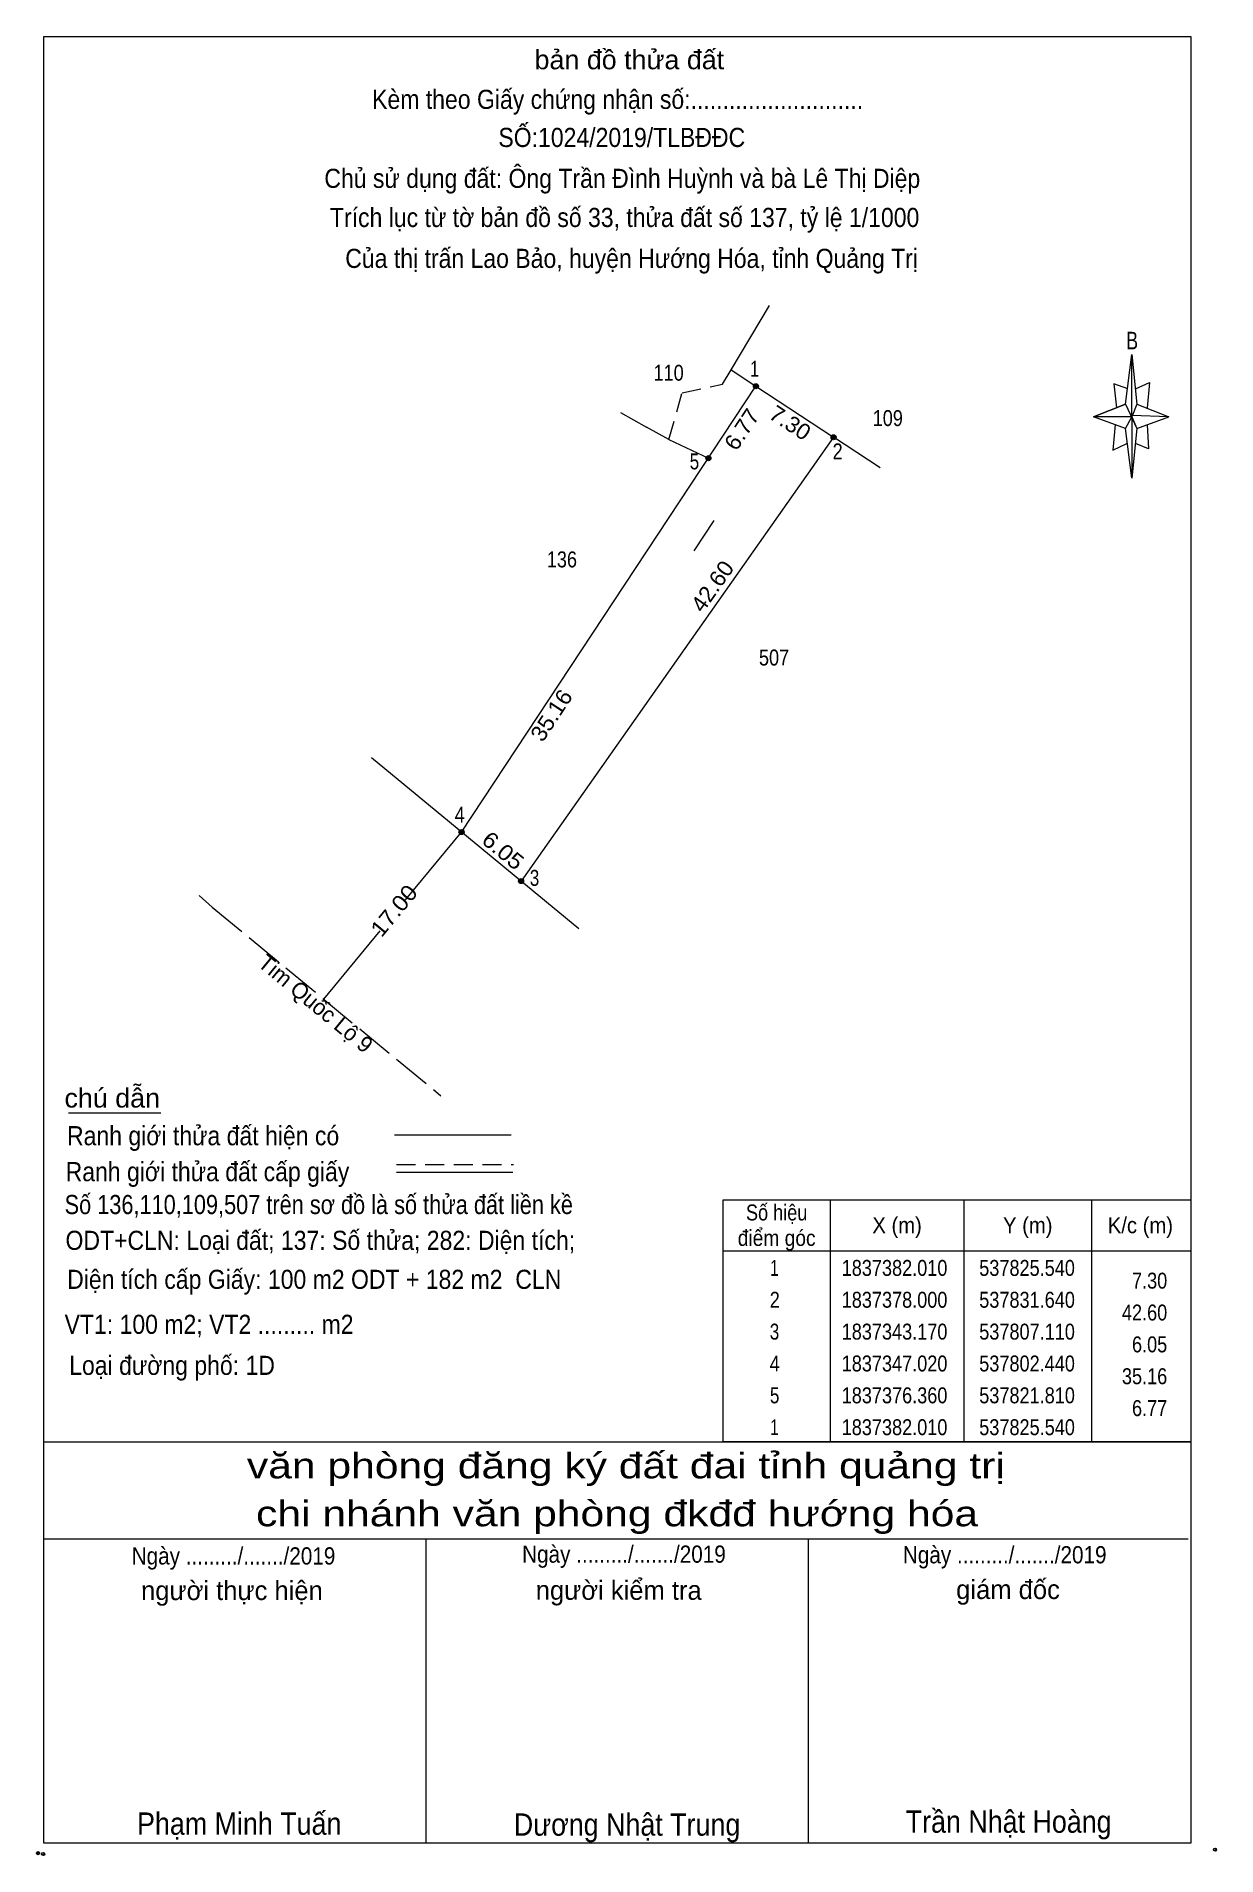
# Model space of a CAD drawing. Header units: metres. Extents: x 537510 to 537837, y 1837295 to 1837438.
# Drawn here: x 537510.2 to 537602.8, y 1837294.8 to 1837437.6 of the extents above.
import ezdxf
from ezdxf.enums import TextEntityAlignment as Align

# ---------------------------------------------------------------- set-up
doc = ezdxf.new("R2010")
doc.units = ezdxf.units.M
doc.header["$LTSCALE"] = 0.5
doc.header["$PDMODE"] = 32
doc.header["$PDSIZE"] = 0.25
doc.linetypes.add('LONG_DASHED', pattern=[7.5, 6, -1.5])
doc.linetypes.add('MEDIUM_DASHED', pattern=[4.5, 3, -1.5])
for name, color, linetype, lineweight in [('10', 7, 'Continuous', 13), ('17', 7, 'Continuous', 13), ('2', 7, 'Continuous', 13), ('5', 7, 'Continuous', 13), ('50', 7, 'Continuous', 13), ('6', 7, 'Continuous', 13), ('63', 7, 'Continuous', 13)]:
    doc.layers.add(name, color=color, linetype=linetype, lineweight=lineweight)

msp = doc.modelspace()

# ---------------------------------------------------------------- hatches: boundary and pattern name
at = {"layer": '63'}
for points in [[(537566.82, 1837410.16, 1), (537566.42, 1837410.16, 1)], [(537572.92, 1837406.15, 1), (537572.52, 1837406.15, 1)], [(537563.09, 1837404.51, 1), (537562.69, 1837404.51, 1)], [(537543.72, 1837375.17, 1), (537543.32, 1837375.17, 1)], [(537548.39, 1837371.32, 1), (537547.99, 1837371.32, 1)]]:
    msp.add_hatch(color=256, dxfattribs=at).paths.add_polyline_path(points)

# ---------------------------------------------------------------- linework, layer by layer
at = {"layer": '10'}
for p, q in [((537564.67, 1837411.44), (537567.7, 1837416.48)), ((537556, 1837408.09), (537558.04, 1837406.95)), ((537559.79, 1837405.97), (537558.04, 1837406.95)), ((537559.79, 1837405.97), (537562.89, 1837404.51))]:
    msp.add_line(p, q, dxfattribs=at)
at = {"layer": '10', "linetype": 'MEDIUM_DASHED'}
msp.add_lwpolyline([(537559.79, 1837405.97), (537560.83, 1837409.63), (537563.99, 1837410.32), (537564.67, 1837411.44)], dxfattribs=at)
at = {"layer": '17'}
msp.add_line((537512.67, 1837353.14), (537519.91, 1837353.14), dxfattribs=at)
at = {"layer": '2'}
for p, q in [((537543.52, 1837375.17), (537566.62, 1837410.16)), ((537576.37, 1837403.75), (537572.72, 1837406.15))]:
    msp.add_line(p, q, dxfattribs=at)
msp.add_lwpolyline([(537564.67, 1837411.44), (537566.62, 1837410.16), (537572.72, 1837406.15), (537548.19, 1837371.32)], dxfattribs=at)
at = {"layer": '5'}
for p, q in [((537595.62, 1837408.75), (537596.12, 1837412.65)), ((537596.52, 1837408.75), (537599.02, 1837407.75)), ((537595.62, 1837406.85), (537593.12, 1837407.75)), ((537597.32, 1837407.15), (537597.42, 1837405.25)), ((537596.52, 1837406.85), (537596.12, 1837402.95)), ((537597.42, 1837405.25), (537596.42, 1837405.65)), ((537510.75, 1837327.31), (537600.75, 1837327.31)), ((537510.75, 1837319.71), (537600.55, 1837319.71)), ((537510.75, 1837319.71), (537600.55, 1837319.71)), ((537510.75, 1837319.71), (537600.55, 1837319.71)), ((537540.75, 1837295.81), (537540.75, 1837319.71)), ((537570.75, 1837295.81), (537570.75, 1837319.71))]:
    msp.add_line(p, q, dxfattribs=at)
for points in [[(537510.75, 1837437.61), (537600.75, 1837437.61), (537600.75, 1837295.81), (537510.75, 1837295.81)], [(537596.12, 1837412.65), (537596.52, 1837408.75), (537596.12, 1837407.75)], [(537596.12, 1837407.75), (537593.12, 1837407.75), (537595.62, 1837408.75), (537596.52, 1837406.85), (537599.02, 1837407.75), (537596.12, 1837407.85)], [(537596.12, 1837407.75), (537596.12, 1837402.95), (537595.62, 1837406.85)]]:
    msp.add_lwpolyline(points, close=True, dxfattribs=at)
for points in [[(537595.82, 1837409.95), (537594.72, 1837410.35), (537594.92, 1837408.45)], [(537596.42, 1837409.95), (537597.52, 1837410.45), (537597.32, 1837408.45)], [(537596.12, 1837407.75), (537595.62, 1837408.75), (537593.12, 1837407.75)], [(537594.82, 1837407.15), (537594.62, 1837405.15), (537595.72, 1837405.65)], [(537596.12, 1837407.75), (537596.52, 1837406.85), (537599.02, 1837407.75)], [(537600.75, 1837295.81), (537510.75, 1837295.81), (537510.75, 1837319.71)]]:
    msp.add_lwpolyline(points, dxfattribs=at)
for p in [(537510.28, 1837295.04), (537510.68, 1837294.97)]:
    msp.add_point(p, dxfattribs=at)
at = {"layer": '50'}
msp.add_line((537536.45, 1837381.01), (537552.72, 1837367.59), dxfattribs=at)
at = {"layer": '50', "linetype": 'LONG_DASHED'}
msp.add_lwpolyline([(537522.92, 1837370.18), (537523.96, 1837369.28), (537541.9, 1837354.47)], dxfattribs=at)
at = {"layer": '6'}
for p, q in [((537538.27, 1837351.4), (537547.41, 1837351.4)), ((537538.41, 1837348.47), (537547.55, 1837348.47))]:
    msp.add_line(p, q, dxfattribs=at)
at = {"layer": '6', "linetype": 'MEDIUM_DASHED'}
msp.add_line((537538.41, 1837349.09), (537547.61, 1837349.09), dxfattribs=at)
at = {"layer": '6'}
msp.add_point((537602.65, 1837295.31), dxfattribs=at)
at = {"layer": '63'}
for p, q in [((537561.77, 1837397.23), (537563.34, 1837399.61)), ((537539.13, 1837369.85), (537543.52, 1837375.17)), ((537532.71, 1837362.06), (537537.13, 1837367.42)), ((537572.45, 1837346.31), (537572.45, 1837327.31)), ((537582.95, 1837346.31), (537582.95, 1837327.31)), ((537592.95, 1837346.31), (537592.95, 1837327.31)), ((537564.05, 1837342.31), (537600.75, 1837342.31))]:
    msp.add_line(p, q, dxfattribs=at)
msp.add_lwpolyline([(537564.05, 1837346.31), (537600.75, 1837346.31), (537600.75, 1837327.31), (537564.05, 1837327.31)], close=True, dxfattribs=at)
for centre in [(537566.62, 1837410.16), (537572.72, 1837406.15), (537562.89, 1837404.51), (537543.52, 1837375.17), (537548.19, 1837371.32)]:
    msp.add_circle(centre, 0.2, dxfattribs=at)

# ---------------------------------------------------------------- texts
at = {"layer": '2', "width": 0.85}
for s, p in [('110', (537559.77, 1837410.59)), ('109', (537576.97, 1837407.03)), ('136', (537551.395, 1837395.94)), ('507', (537568.045, 1837388.24))]:
    msp.add_text(s, height=1.25, dxfattribs=at).set_placement(p, align=Align.CENTER)
at = {"layer": '5'}
for s, height, width, p in [('bản đồ thửa đất', 1.5, 1.05, (537556.69, 1837435.03)), ('Kèm theo Giấy chứng nhận số:...........................', 1.5, 0.9, (537555.77, 1837431.92)), ('SỐ:1024/2019/TLBĐĐC', 1.5, 0.9, (537556.095, 1837428.93)), ('Chủ sử dụng đất: Ông Trần Đình Huỳnh và bà Lê Thị Diệp', 1.5, 0.9, (537556.135, 1837425.72)), ('Trích lục từ tờ bản đồ số 33, thửa đất số 137, tỷ lệ 1/1000 ', 1.5, 0.9, (537556.57, 1837422.65)), ('Của thị trấn Lao Bảo, huyện Hướng Hóa, tỉnh Quảng Trị', 1.5, 0.9, (537556.865, 1837419.44)), ('B', 1.378, 0.75, (537596.15, 1837413.05)), ('văn phòng đăng ký đất đai tỉnh quảng trị', 2, 1.25, (537556.415, 1837324.45)), ('chi nhánh văn phòng đkđđ hướng hóa', 2, 1.25, (537555.725, 1837320.69)), ('Ngày ........./......./2019', 1.35, 0.9, (537525.625, 1837317.69)), ('Ngày ........./......./2019', 1.35, 0.9, (537556.265, 1837317.83)), ('Ngày ........./......./2019', 1.35, 0.9, (537586.145, 1837317.78)), ('Trần Nhật Hoàng', 1.75, 0.9, (537586.455, 1837296.64)), ('Phạm Minh Tuấn', 1.75, 0.9, (537526.075, 1837296.48)), ('Dương Nhật Trung', 1.75, 0.9, (537556.51, 1837296.41))]:
    msp.add_text(s, height=height, dxfattribs=dict(at, width=width)).set_placement(p, align=Align.CENTER)
for s, p in [('người thực hiện', (537525.5, 1837314.9)), ('người kiểm tra', (537555.855, 1837314.92)), ('giám đốc', (537586.405, 1837314.98))]:
    msp.add_text(s, height=1.5, dxfattribs=at).set_placement(p, align=Align.CENTER)
at = {"layer": '6'}
for s, width, p in [('chú dẫn', 1.05, (537512.36, 1837353.55)), ('Ranh giới thửa đất hiện có ', 0.9, (537512.56, 1837350.59)), ('Ranh giới thửa đất cấp giấy', 0.9, (537512.45, 1837347.77)), ('Số 136,110,109,507 trên sơ đồ là số thửa đất liền kề', 0.85, (537512.37, 1837345.19)), ('ODT+CLN: Loại đất; 137: Số thửa; 282: Diện tích;', 0.9, (537512.44, 1837342.38)), ('Diện tích cấp Giấy: 100 m2 ODT + 182 m2  CLN', 0.9, (537512.57, 1837339.32)), ('VT1: 100 m2; VT2 ......... m2', 0.9, (537512.37, 1837335.79)), ('Loại đường phố: 1D', 0.9, (537512.73, 1837332.57))]:
    msp.add_text(s, height=1.5, dxfattribs=dict(at, width=width)).set_placement(p)
at = {"layer": '63'}
for s, width, p in [(' 1', 0.75, (537566.86, 1837410.9)), (' 2', 0.85, (537573.43, 1837404.42)), (' 5', 0.8, (537562.17, 1837403.63)), (' 4', 0.85, (537543.77, 1837375.91)), (' 3', 0.8, (537549.62, 1837370.95)), ('7.30', 0.85, (537598.9, 1837339.34)), ('42.60', 0.85, (537598.9, 1837336.84)), ('6.05', 0.85, (537598.9, 1837334.34)), ('35.16', 0.85, (537598.9, 1837331.84)), ('6.77', 0.85, (537598.9, 1837329.34))]:
    msp.add_text(s, height=1.25, dxfattribs=dict(at, width=width)).set_placement(p, align=Align.RIGHT)
for s, rotation, width, p in [('6.77', 56.568, 1.05, (537566.0374, 1837406.4257)), ('7.30', 326.68, 1.05, (537568.9667, 1837406.763)), ('42.60', 54.844, 1.05, (537563.716, 1837394.1001)), ('35.16', 56.568, 1.05, (537551.0951, 1837383.9857)), ('6.05', 320.497, 1.1, (537546.3824, 1837373.2344)), ('17.00', 50.492, 1.1, (537538.7021, 1837368.6074))]:
    msp.add_text(s, height=1.25, rotation=rotation, dxfattribs=dict(at, width=width)).set_placement(p, align=Align.CENTER)
msp.add_text('Tim Quốc Lộ 9', height=1.25, rotation=320.497, dxfattribs=at).set_placement((537531.6724, 1837361.226), align=Align.CENTER)
for s, width, p in [('Số hiệu', 0.85, (537568.25, 1837344.69)), ('điểm góc', 0.9, (537568.25, 1837342.69)), ('X (m)', 0.95, (537577.7, 1837343.69)), ('Y (m)', 0.95, (537587.955, 1837343.69)), ('K/c (m)', 0.95, (537596.795, 1837343.69)), (' 1', 0.75, (537567.9, 1837340.34)), ('1837382.010', 0.85, (537577.5, 1837340.34)), ('537825.540', 0.85, (537587.9, 1837340.34)), (' 2', 0.85, (537567.905, 1837337.84)), ('1837378.000', 0.85, (537577.5, 1837337.84)), ('537831.640', 0.85, (537587.9, 1837337.84)), (' 3', 0.8, (537567.895, 1837335.34)), ('1837343.170', 0.85, (537577.5, 1837335.34)), ('537807.110', 0.85, (537587.9, 1837335.34)), (' 4', 0.85, (537567.9, 1837332.84)), ('1837347.020', 0.85, (537577.5, 1837332.84)), ('537802.440', 0.85, (537587.9, 1837332.84)), (' 5', 0.8, (537567.905, 1837330.34)), ('1837376.360', 0.85, (537577.5, 1837330.34)), ('537821.810', 0.85, (537587.9, 1837330.34)), (' 1', 0.75, (537567.9, 1837327.84)), ('1837382.010', 0.85, (537577.5, 1837327.84)), ('537825.540', 0.85, (537587.9, 1837327.84))]:
    msp.add_text(s, height=1.25, dxfattribs=dict(at, width=width)).set_placement(p, align=Align.CENTER)

doc.saveas('drawing.dxf')
